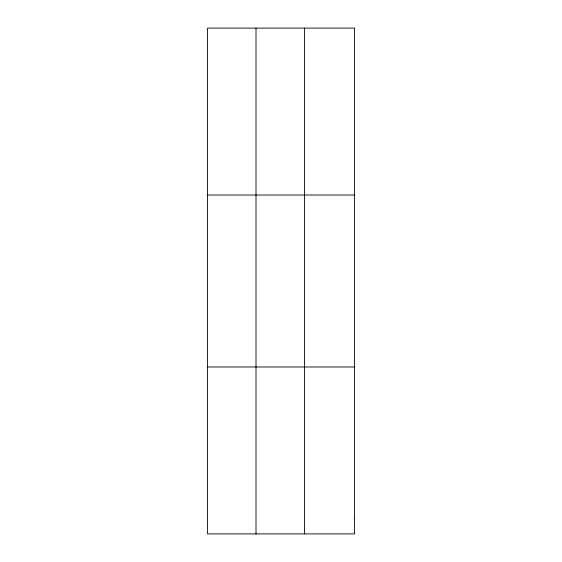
<?xml version="1.0" encoding="UTF-8"?>
<svg xmlns="http://www.w3.org/2000/svg" width="562" height="562" viewBox="0 0 562 562"><rect width="100%" height="100%" fill="white"/><g stroke="black" fill="none" stroke-linecap="round" stroke-linejoin="round"><path stroke-width="0.84" d="M256.005 28.1L256.005 533.9M304.527 28.1L304.527 533.9M207.476 195.014L354.524 195.014M207.476 366.986L354.524 366.986M354.524 518.726L354.524 533.9L207.476 533.9L207.476 28.1L354.524 28.1L354.524 518.726"/></g></svg>
